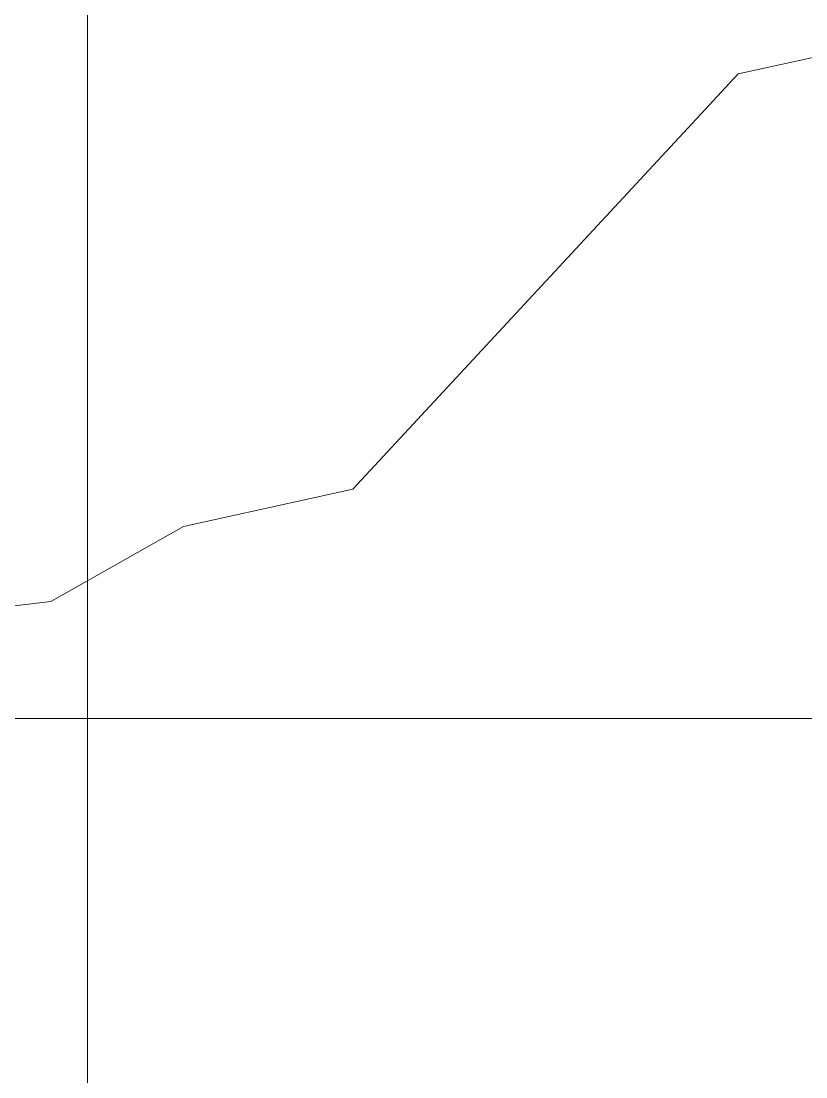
# Model space of a CAD drawing. Header units: metres. Extents: x -207 to 292, y -187 to 169.
# Drawn here: x -50.7 to -45.49, y -133.46 to -126.46 of the extents above; entities that cross this region are included whole.
import ezdxf

# ---------------------------------------------------------------- set-up
doc = ezdxf.new("R2010")
doc.units = ezdxf.units.M
doc.layers.add('C-TOPO-MAJR', color=7, linetype='Continuous', lineweight=35)
doc.layers.add('grilla', color=7, linetype='Continuous', lineweight=9)
doc.layers.add('PR10-ARQ-PL-001-Emplazamiento-C-1_dwg', color=7, linetype='Continuous', lineweight=9, true_color=0x767676)

# ---------------------------------------------------------------- blocks, each defined once
blk = doc.blocks.new('PR10-ARQ-PL-001-Emplazamiento-C-1_dwg-674643-PLANTA EMPLAZAMIENTO ACTUALIZADO')
at = {"layer": 'C-TOPO-MAJR', "color": 1, "lineweight": 9, "true_color": 0xff0000, "flags": 128}
blk.add_lwpolyline([(-52.2099, -130.584), (-51.7921, -130.6148), (-51.1326, -130.3824), (-50.4996, -130.3059), (-49.6208, -129.8083), (-48.4956, -129.562), (-46.162, -127.0446), (-45.9407, -126.8058), (-45.0376, -126.6082)], dxfattribs=at)
at = {"layer": 'grilla'}
for p, q in [((-50.258, -123.1372), (-50.258, -186.7368)), ((-52.4482, -131.082), (-16.9382, -131.082))]:
    blk.add_line(p, q, dxfattribs=at)

msp = doc.modelspace()

# ---------------------------------------------------------------- linework, layer by layer
at = {"layer": 'C-TOPO-MAJR', "color": 1, "lineweight": 9, "true_color": 0xff0000, "flags": 128}
msp.add_lwpolyline([(-52.2099, -130.584), (-51.7921, -130.6148), (-51.1326, -130.3824), (-50.4996, -130.3059), (-49.6208, -129.8083), (-48.4956, -129.562), (-46.162, -127.0446), (-45.9407, -126.8058), (-45.0376, -126.6082), (-42.71, -125.7594), (-41.9559, -125.7551), (-37.026, -123.2481), (-36.5842, -122.6506)], dxfattribs=at)

# ---------------------------------------------------------------- block references
at = {"layer": 'PR10-ARQ-PL-001-Emplazamiento-C-1_dwg', "color": 7}
msp.add_blockref('PR10-ARQ-PL-001-Emplazamiento-C-1_dwg-674643-PLANTA EMPLAZAMIENTO ACTUALIZADO', (0, 0), dxfattribs=at)

doc.saveas('drawing.dxf')
